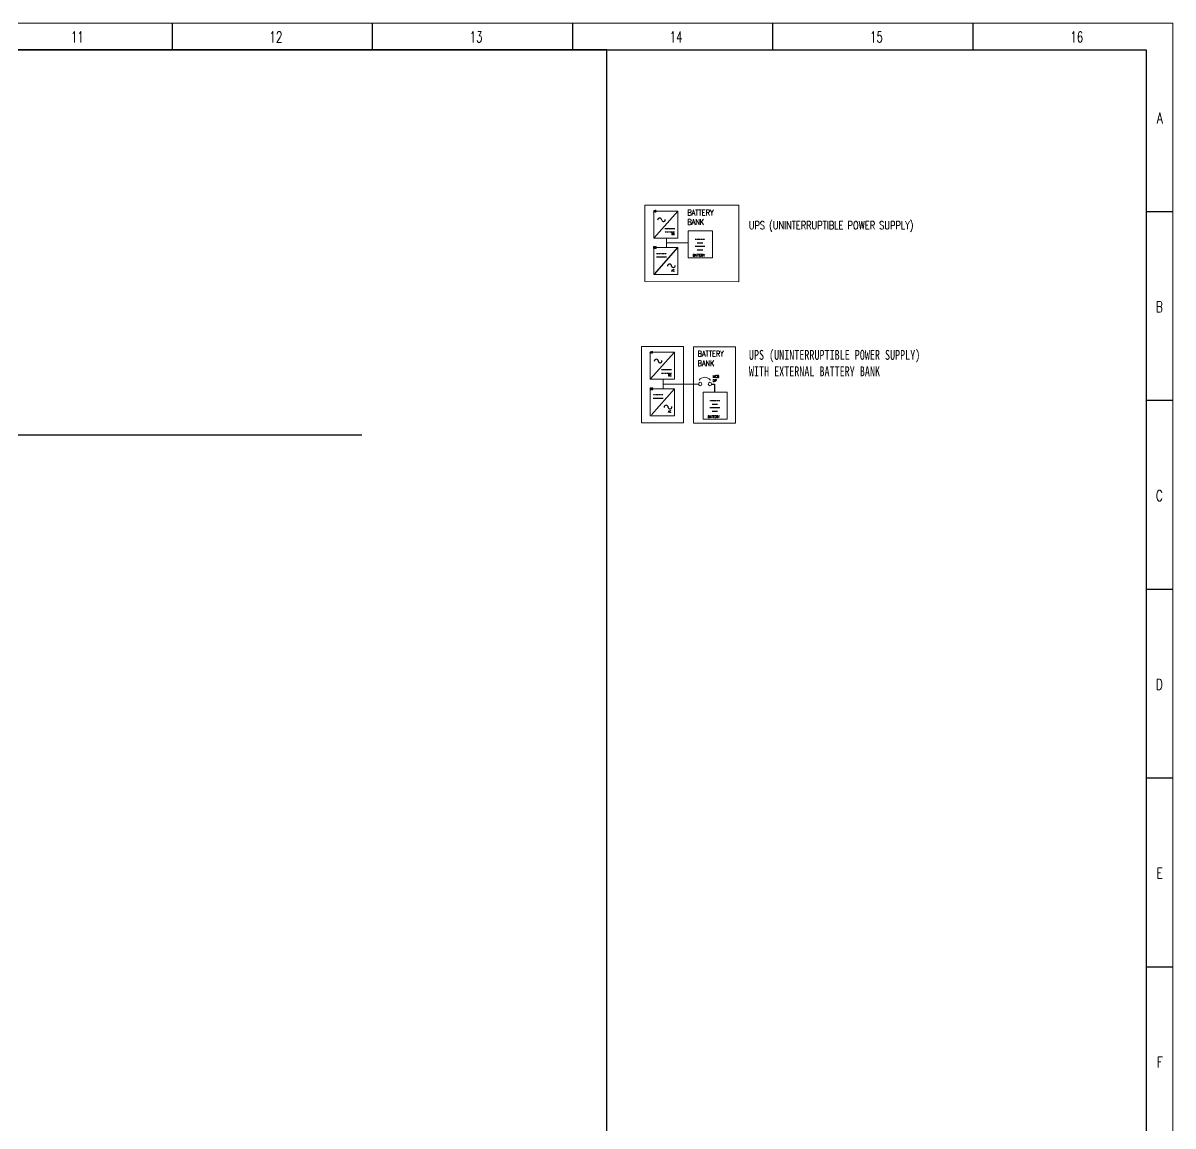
# Model space of a CAD drawing. Header units: millimetres. Extents: x 9457918 to 13593166, y 4220846 to 4815071.
# Drawn here: x 13291420 to 13593166, y 4525796 to 4815071 of the extents above; entities that cross this region are included whole.
import ezdxf

# ---------------------------------------------------------------- set-up
doc = ezdxf.new("R2010")
doc.units = ezdxf.units.MM
doc.linetypes.add('HIDDEN2', pattern=[0.1875, 0.125, -0.0625])
for name, color, linetype in [('BORDER', 7, 'Continuous'), ('FREE-TEXT', 7, 'Continuous'), ('TEG BORDER', 7, 'Continuous')]:
    doc.layers.add(name, color=color, linetype=linetype)
doc.styles.get("Standard").update_dxf_attribs({"font": 'romanc.SHX', "width": 0.75, "bigfont": 'hztxt.shx'})
doc.styles.add('TEG BORDER', font='txt_qlt.shx', dxfattribs={"width": 0.7, "bigfont": 'hztxt.shx'})

# ---------------------------------------------------------------- blocks, each defined once
blk = doc.blocks.new('TEG BORDER A2')
for p, q in [((408.37, 420), (408.37, 415)), ((445.5, 420), (445.5, 415)), ((482.62, 420), (482.62, 415)), ((519.75, 420), (519.75, 415)), ((556.87, 420), (556.87, 415)), ((594, 385), (589, 385)), ((594, 350), (589, 350)), ((594, 315), (589, 315)), ((594, 280), (589, 280)), ((594, 245), (589, 245))]:
    blk.add_line(p, q)
at = {"linetype": 'Continuous'}
blk.add_line((489, 415), (5, 415), dxfattribs=at)
at = {"color": 5, "lineweight": 15}
blk.add_lwpolyline([(0, 420), (594, 420), (594, 0), (0, 0)], close=True, dxfattribs=at)
blk.add_lwpolyline([(5, 415), (589, 415), (589, 5), (5, 5)], close=True)
at = {"layer": 'TEG BORDER'}
blk.add_line((489, 116), (489, 415), dxfattribs=at)
at = {"char_height": 2, "width": 2, "style": 'TEG BORDER'}
for s, insert, attachment_point in [('\\pi0.3;11', (389.3, 418.41), 1), ('\\pi2.2204e-016;12', (426.42, 418.41), 1), ('\\pi2.2204e-016;13', (463.55, 418.41), 1), ('\\pi-0.033333;14', (500.67, 418.41), 1), ('\\pi2.2204e-016;15', (537.8, 418.41), 1), ('\\pi0.033333;16', (574.92, 418.41), 1), ('A', (592.09, 403.39), 3), ('B', (592.09, 368.39), 3), ('C', (592.09, 333.39), 3), ('D', (592.09, 298.39), 3), ('E', (592.09, 263.39), 3), ('F', (592.09, 228.39), 3)]:
    blk.add_mtext(s, dxfattribs=dict(at, insert=insert, attachment_point=attachment_point))

msp = doc.modelspace()

# ---------------------------------------------------------------- linework, layer by layer
at = {"linetype": 'ByBlock', "lineweight": 5}
for p, q in [((13460288, 4758680), (13460288, 4757946)), ((13460288, 4757946), (13460288, 4756693)), ((13460288, 4757427), (13465960, 4757427)), ((13460288, 4756693), (13460288, 4756175)), ((13459398, 4721642), (13459398, 4720908)), ((13459398, 4720908), (13459398, 4719656)), ((13459398, 4720390), (13468682, 4720390)), ((13459398, 4719656), (13459398, 4719138))]:
    msp.add_line(p, q, dxfattribs=at)
for points in [[(13454564, 4767285), (13479222, 4767285), (13479222, 4747169), (13454564, 4747252)], [(13456900, 4765751), (13463233, 4765751), (13463233, 4758680), (13456900, 4758680)], [(13465960, 4760530), (13472294, 4760530), (13472294, 4753459), (13465960, 4753459)], [(13456900, 4756175), (13463233, 4756175), (13463233, 4749104), (13456900, 4749104)], [(13453674, 4730248), (13464689, 4730248), (13464689, 4710214), (13453674, 4710214)], [(13456009, 4728713), (13462343, 4728713), (13462343, 4721642), (13456009, 4721642)], [(13467316, 4730166), (13478331, 4730166), (13478331, 4710132), (13467316, 4710132)], [(13456009, 4719138), (13462343, 4719138), (13462343, 4712067), (13456009, 4712067)], [(13469873, 4718215), (13476207, 4718215), (13476207, 4711144), (13469873, 4711144)]]:
    msp.add_lwpolyline(points, close=True, dxfattribs=at)
at = {"lineweight": 15}
for centre in [(13469129, 4720390), (13471667, 4720391)]:
    msp.add_circle(centre, 447, dxfattribs=at)
msp.add_arc((13470285, 4720371), 1800, 34.3376, 145.81292, dxfattribs=at)
at = {"layer": 'BORDER', "color": 0}
for p, q in [((13456900, 4758680), (13463233, 4765751)), ((13459850, 4761195), (13462426, 4761195)), ((13457184, 4749329), (13463233, 4756169)), ((13470326, 4756421), (13467750, 4756421)), ((13469773, 4757344), (13468302, 4757344)), ((13460260, 4753649), (13457684, 4753649)), ((13469773, 4755497), (13468302, 4755497)), ((13456009, 4721642), (13462343, 4728713)), ((13458960, 4724158), (13461536, 4724158)), ((13456294, 4712292), (13462343, 4719132)), ((13459369, 4716612), (13456794, 4716612)), ((13474238, 4714106), (13471663, 4714106)), ((13473686, 4715030), (13472215, 4715030)), ((13473686, 4713182), (13472215, 4713182))]:
    msp.add_line(p, q, dxfattribs=at)
at = {"layer": 'BORDER', "color": 0, "linetype": 'HIDDEN2'}
for p, q in [((13459850, 4760272), (13462426, 4760272)), ((13470326, 4758268), (13467750, 4758268)), ((13470326, 4756421), (13467750, 4756421)), ((13469773, 4757344), (13468302, 4757344)), ((13460260, 4754573), (13457684, 4754573)), ((13469773, 4755497), (13468302, 4755497)), ((13458960, 4723234), (13461536, 4723234)), ((13459369, 4717535), (13456794, 4717535)), ((13474238, 4715953), (13471663, 4715953)), ((13474238, 4714106), (13471663, 4714106)), ((13473686, 4715030), (13472215, 4715030)), ((13473686, 4713182), (13472215, 4713182))]:
    msp.add_line(p, q, dxfattribs=at)
at = {"layer": 'BORDER', "color": 0}
for centre, radius, start, end in [((13458476, 4763367), 541, 359.39776, 179.39776), ((13459484, 4763458), 477, 191.70527, 11.70527), ((13461064, 4751305), 541, 359.39776, 179.39776), ((13462072, 4751396), 477, 191.70527, 11.70527), ((13457586, 4726330), 541, 359.39776, 179.39776), ((13458593, 4726421), 477, 191.70527, 11.70527), ((13460173, 4714268), 541, 359.39776, 179.39776), ((13461181, 4714359), 477, 191.70527, 11.70527)]:
    msp.add_arc(centre, radius, start, end, dxfattribs=at)
at = {"layer": 'FREE-TEXT'}
for p, q in [((13469038, 4758268), (13468302, 4758268)), ((13472114, 4720391), (13472839, 4720391)), ((13472839, 4720391), (13472839, 4718215)), ((13472950, 4715953), (13472215, 4715953))]:
    msp.add_line(p, q, dxfattribs=at)
at = {"layer": 'FREE-TEXT', "color": 0}
msp.add_line((12795498, 4707044), (13380289, 4707044), dxfattribs=at)

# ---------------------------------------------------------------- block references
at = {"xscale": 1414.822142748791, "yscale": 1414.822142748791, "zscale": 1414.822142748791}
msp.add_blockref('TEG BORDER A2', (12752761, 4220846), dxfattribs=at)

# ---------------------------------------------------------------- texts
note = msp.add_mtext_dynamic_manual_height_columns(' ', width=3.34, gutter_width=12.5, heights=[1.83, 0], dxfattribs=dict(insert=(13456799, 4765998), char_height=1100.22, attachment_point=1))
for column, words in zip(note.columns.linked_columns, ['{\\H0.47356x;AC} ']):
    column.text = words
at = {"char_height": 1490.3, "width": 11672.96, "attachment_point": 1}
for insert in [(13465761, 4766104), (13468438, 4729067)]:
    msp.add_mtext('BATTERY\\PBANK', dxfattribs=dict(at, insert=insert))
at = {"attachment_point": 1}
for s, width, heights, insert, char_height in [('UPS (UNINTERRUPTIBLE POWER SUPPLY) ', 117577.21, [16715], (13481866, 4763068), 2099.6), ('BATTERY', 12.43, [0], (13467176, 4754450), 651.3), ('{\\fSimSun|b0|i0|c134|p2;UPS (UNINTERRUPTIBLE POWER SUPPLY) }\\P{\\fSimSun|b0|i0|c134|p2;WITH EXTERNAL BATTERY BANK\\H2.1465x; }', 117577.21, [16715], (13481891, 4729331), 2592.1), ('MCB\\PDP', 12.43, [0], (13472420, 4722687), 651.3), ('BATTERY', 12.43, [0], (13471088, 4712136), 651.3)]:
    msp.add_mtext_dynamic_manual_height_columns(s, width=width, gutter_width=12.5, heights=heights, dxfattribs=dict(at, insert=insert, char_height=char_height))
note = msp.add_mtext_dynamic_manual_height_columns(' ', width=3.34, gutter_width=12.5, heights=[1.83, 0], dxfattribs=dict(insert=(13461580, 4760018), char_height=1100.22, attachment_point=1))
for column, words in zip(note.columns.linked_columns, ['{\\H0.47356x;DC} ']):
    column.text = words
note = msp.add_mtext_dynamic_manual_height_columns(' ', width=3.34, gutter_width=12.5, heights=[1.83, 0], dxfattribs=dict(insert=(13456799, 4756422), char_height=1100.22, attachment_point=1))
for column, words in zip(note.columns.linked_columns, ['{\\H0.47356x;DC} ']):
    column.text = words
note = msp.add_mtext_dynamic_manual_height_columns(' ', width=3.34, gutter_width=12.5, heights=[1.83, 0], dxfattribs=dict(insert=(13461580, 4750442), char_height=1100.22, attachment_point=1))
for column, words in zip(note.columns.linked_columns, ['{\\H0.47356x;AC} ']):
    column.text = words
note = msp.add_mtext_dynamic_manual_height_columns(' ', width=3.34, gutter_width=12.5, heights=[1.83, 0], dxfattribs=dict(insert=(13455884, 4728960), char_height=1100.22, attachment_point=1))
for column, words in zip(note.columns.linked_columns, ['{\\H0.47356x;AC} ']):
    column.text = words
note = msp.add_mtext_dynamic_manual_height_columns(' ', width=3.34, gutter_width=12.5, heights=[1.83, 0], dxfattribs=dict(insert=(13460689, 4722980), char_height=1100.22, attachment_point=1))
for column, words in zip(note.columns.linked_columns, ['{\\H0.47356x;DC} ']):
    column.text = words
note = msp.add_mtext_dynamic_manual_height_columns(' ', width=3.34, gutter_width=12.5, heights=[1.83, 0], dxfattribs=dict(insert=(13455909, 4719385), char_height=1100.22, attachment_point=1))
for column, words in zip(note.columns.linked_columns, ['{\\H0.47356x;DC} ']):
    column.text = words
note = msp.add_mtext_dynamic_manual_height_columns(' ', width=3.34, gutter_width=12.5, heights=[1.83, 0], dxfattribs=dict(insert=(13460689, 4713405), char_height=1100.22, attachment_point=1))
for column, words in zip(note.columns.linked_columns, ['{\\H0.47356x;AC} ']):
    column.text = words

doc.saveas('drawing.dxf')
